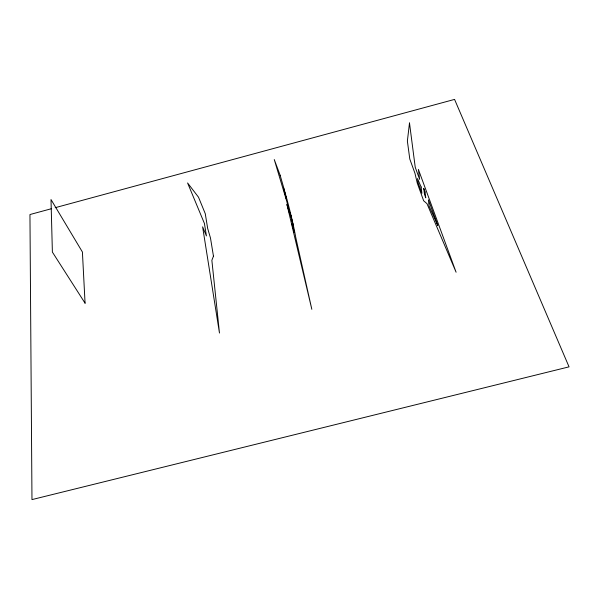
<?xml version="1.0" encoding="UTF-8"?>
<svg xmlns="http://www.w3.org/2000/svg" width="599" height="599" viewBox="0 0 599 599"><rect width="100%" height="100%" fill="white"/><g stroke="black" fill="none" stroke-linecap="round" stroke-linejoin="round"><path stroke-width="0.9" d="M51.589 208.669L29.95 214.539L31.972 499.596L569.05 366.85L454.566 99.404L55.19 207.696M409.491 123.005L407.372 141.057L409.791 159.035L414.965 173.313L417.293 183.189L423.643 200.762L426.975 203.667L456.094 272.223L418.379 169.397L419.629 179.333L415.234 167.278L409.491 123.005M213.461 256.17L211.866 260.303L219.474 333.051L202.612 226.849L206.43 235.924L204.424 223.457L187.584 182.965L198.509 197.198L205.27 213.701L207.673 228.451L210.481 238.028L213.461 256.17M286.659 199.849L283.537 188.116L286.666 199.856M85.065 303.191L52.383 252.082L51.005 199.527L82.407 251.999L85.065 303.191M437.749 225.366L429.041 205.974L428.405 199.826L437.749 225.366M280.137 175.252L274.26 159.544L286.809 201.504L289.736 213.813L286.914 204.401L311.832 309.309L295.913 238.17C292.027 216.95 286.142 196 280.137 175.252M425.058 191.965L423.748 188.386L424.466 194.248L425.769 197.827L425.058 191.965M421.127 186.993L417.481 178.569L417.975 182.395L421.913 193.29L421.127 186.993M293.465 228.848L291.795 223.292L294.334 232.494L293.465 228.848M290.964 216.082L289.871 212.45L293.615 227.186L290.964 216.082"/></g></svg>
